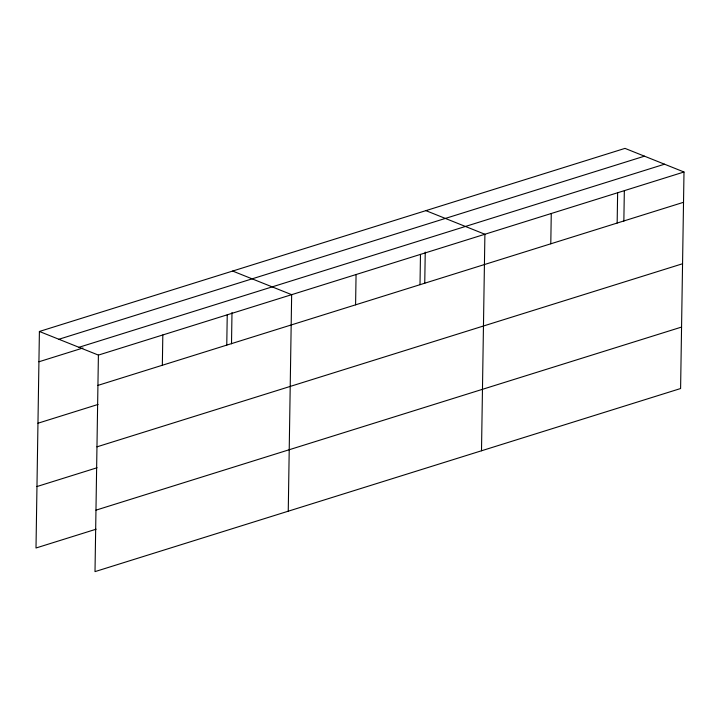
<?xml version="1.0" encoding="UTF-8"?>
<svg xmlns="http://www.w3.org/2000/svg" width="720" height="720" viewBox="0 0 720 720"><rect width="100%" height="100%" fill="white"/><g stroke="black" fill="none" stroke-linecap="round" stroke-linejoin="round"><path stroke-width="1.08" d="M39.402 331.47L98.406 355.095L95.004 571.617L680.598 388.53L684 171.999L624.996 148.383L39.402 331.47L36 548.001L96.12 529.2M162.342 365.247L162.819 334.953M226.764 345.105L227.241 314.811M231.507 343.809L231.993 312.525M288.252 511.2L291.654 294.669L232.65 271.053M355.59 304.83L356.067 274.527M420.003 284.688L420.48 254.394M424.746 283.392L425.241 252.108M481.5 450.774L484.902 234.252L425.889 210.636M550.791 243.801L551.268 213.498M617.157 223.047L617.634 192.753M623.853 221.139L624.33 190.971M58.869 339.264L644.463 156.177M78.939 347.301L664.524 164.205M38.925 361.773L82.944 348.012M98.406 355.095L684 171.999M97.929 385.389L683.523 202.302M37.962 423.225L98.082 404.433M96.966 446.841L682.56 263.754M36.963 486.54L97.083 467.748M95.967 510.156L681.561 327.069"/></g></svg>
